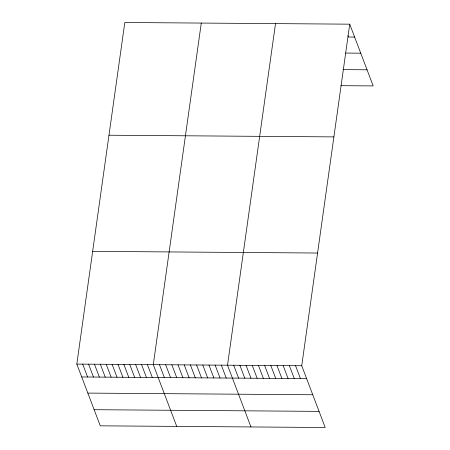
<?xml version="1.0" encoding="UTF-8"?>
<svg xmlns="http://www.w3.org/2000/svg" width="450" height="450" viewBox="0 0 450 450"><rect width="100%" height="100%" fill="white"/><g stroke="black" fill="none" stroke-linecap="round" stroke-linejoin="round"><path stroke-width="0.67" d="M349.729 24.171L301.736 365.754L325.192 427.5L100.271 425.829L76.815 364.084L124.808 22.5L349.729 24.171L373.185 85.916L340.881 85.68M201.279 23.068L153.287 364.652L176.743 426.397M275.507 23.619L227.514 365.203L250.965 426.949M354.623 37.057L348.435 37.012L347.946 35.724M345.628 53.066L360.748 53.179M343.007 69.615L367.059 69.795M108.973 135.219L333.889 136.896M92.655 251.359L317.571 253.029M76.815 364.084L301.736 365.754M81.709 376.965L306.63 378.636M87.834 393.092L312.756 394.762M94.146 409.702L319.067 411.373M295.549 365.709L300.442 378.591M289.367 365.664L294.261 378.546M283.179 365.614L288.073 378.501M276.992 365.569L281.886 378.456M270.81 365.524L275.704 378.405M264.623 365.479L269.516 378.36M258.441 365.434L263.334 378.315M252.253 365.389L257.147 378.27M246.066 365.338L250.959 378.225M239.884 365.293L244.778 378.18M233.696 365.248L238.59 378.129M221.327 365.158L226.221 378.039M215.139 365.108L220.033 377.994M208.958 365.062L213.851 377.949M202.77 365.017L207.664 377.904M196.588 364.973L201.482 377.854M190.401 364.928L195.294 377.809M184.213 364.882L189.107 377.764M178.031 364.832L182.925 377.719M171.844 364.787L176.737 377.674M165.662 364.742L170.556 377.623M159.474 364.697L164.368 377.578M147.409 364.607L152.303 377.488M141.525 364.562L146.419 377.449M135.641 364.517L140.535 377.404M129.757 364.478L134.651 377.359M123.874 364.433L128.773 377.314M117.996 364.387L122.889 377.269M112.112 364.343L117.006 377.229M106.228 364.303L111.122 377.184M100.344 364.258L105.238 377.139M94.466 364.213L99.36 377.094M88.582 364.168L93.476 377.055M82.699 364.123L87.593 377.01"/></g></svg>
